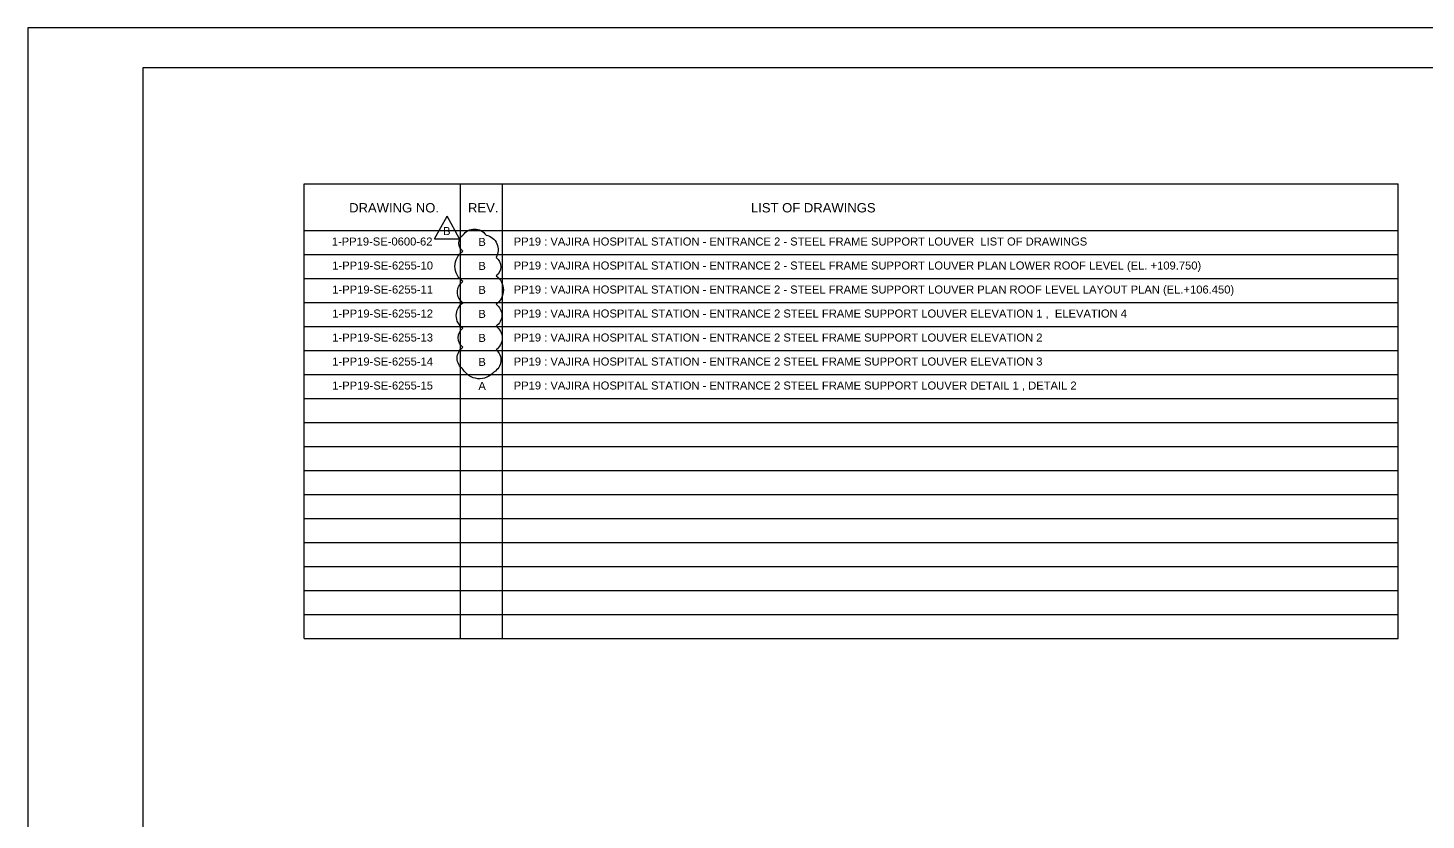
# Paper-space layout '1-PP19-SE-6200-62' of a CAD drawing. Header units: millimetres. Extents: x 2461 to 3302, y -5 to 589.
# Drawn here: x 2461 to 2985, y 292 to 589 of the extents above; entities that cross this region are included whole.
import ezdxf
from ezdxf.enums import TextEntityAlignment as Align

# ---------------------------------------------------------------- set-up
doc = ezdxf.new("R2010")
doc.units = ezdxf.units.MM
doc.layers.get('Defpoints').update_dxf_attribs({"color": 250})
for name, color, linetype in [('CVA-E2-P-OR00-TBKA1D$0$CVA-E2-P-OR00-TBKA1$0$CVT010-FRAME-LINE_10', 10, 'Continuous'), ('CVA040-3', 3, 'Continuous'), ('CVA040-5', 5, 'Continuous')]:
    doc.layers.add(name, color=color, linetype=linetype)
doc.layers.add('Z-230_A_LEVEL', color=3, linetype='Continuous', lineweight=9)
doc.styles.add('Arial', font='arial.ttf')
doc.styles.add('Arial_2', font='arial.ttf', dxfattribs={"height": 3})

# ---------------------------------------------------------------- blocks, each defined once
blk = doc.blocks.new('CVA-C1-P-OR00-TBKA1-WD')
at = {"layer": 'CVA-E2-P-OR00-TBKA1D$0$CVA-E2-P-OR00-TBKA1$0$CVT010-FRAME-LINE_10', "color": 7}
blk.add_lwpolyline([(43, 15), (818, 15), (818, 579), (43, 579)], close=True, dxfattribs=at)
at = {"layer": 'Defpoints'}
blk.add_lwpolyline([(0, 594), (0, 0), (841, 0), (841, 594)], close=True, dxfattribs=at)

psp = doc.layouts.new('1-PP19-SE-6200-62')

# ---------------------------------------------------------------- linework, layer by layer
at = {"color": 3}
for p, q in [((2974.34, 359.97), (2974.34, 530.49)), ((2613.15, 509.91), (2617.86, 518.37)), ((2622.57, 509.91), (2617.86, 518.37)), ((2613.15, 509.91), (2622.57, 509.91)), ((2622.83, 512.97), (2622.83, 359.97)), ((2638.58, 512.97), (2638.58, 359.97))]:
    psp.add_line(p, q, dxfattribs=at)
psp.add_lwpolyline([(2623.83, 511.27, -0.520567), (2632.47, 511.27, -0.520567), (2636.23, 502.82, -0.520567), (2636.23, 495.97, -0.520567), (2636.23, 485.33, -0.520567), (2636.23, 477.07, -0.520567), (2636.23, 468.26, -0.520567), (2635.47, 459.94, -0.520567), (2623.83, 460.96, -0.520567), (2623.83, 469.25, -0.520567), (2623.83, 476.31, -0.520567), (2623.83, 485.89, -0.520567), (2623.83, 493.8, -0.520567), (2623.83, 505.27, -0.520567)], format="xyb", close=True, dxfattribs=at)
at = {"layer": 'CVA040-5', "color": 3}
for p, q in [((2564.33, 530.49), (2974.34, 530.49)), ((2564.33, 359.97), (2564.33, 530.49)), ((2622.83, 530.49), (2622.83, 512.97)), ((2638.58, 530.49), (2638.58, 512.97)), ((2564.33, 512.97), (2974.34, 512.97)), ((2564.33, 359.97), (2974.34, 359.97))]:
    psp.add_line(p, q, dxfattribs=at)
at = {"layer": 'CVA040-5', "color": 1}
for p, q in [((2564.33, 503.97), (2974.34, 503.97)), ((2564.33, 494.97), (2974.34, 494.97)), ((2564.33, 485.97), (2974.34, 485.97)), ((2564.33, 476.97), (2974.34, 476.97)), ((2564.33, 467.97), (2974.34, 467.97)), ((2564.33, 458.97), (2974.34, 458.97)), ((2564.33, 449.97), (2974.34, 449.97)), ((2564.33, 440.97), (2974.34, 440.97)), ((2564.33, 431.97), (2974.34, 431.97)), ((2564.33, 422.97), (2974.34, 422.97)), ((2564.33, 422.97), (2974.34, 422.97)), ((2564.33, 413.97), (2974.34, 413.97)), ((2564.33, 413.97), (2974.34, 413.97)), ((2564.33, 404.97), (2974.34, 404.97)), ((2564.33, 404.97), (2974.34, 404.97)), ((2564.33, 395.97), (2974.34, 395.97)), ((2564.33, 395.97), (2974.34, 395.97)), ((2564.33, 386.97), (2974.34, 386.97)), ((2564.33, 386.97), (2974.34, 386.97)), ((2564.33, 377.97), (2974.34, 377.97)), ((2564.33, 377.97), (2974.34, 377.97)), ((2564.33, 368.97), (2974.34, 368.97)), ((2564.33, 368.97), (2974.34, 368.97))]:
    psp.add_line(p, q, dxfattribs=at)

# ---------------------------------------------------------------- block references
at = {"color": 6}
psp.add_blockref('CVA-C1-P-OR00-TBKA1-WD', (2460.8, -5.08), dxfattribs=at)

# ---------------------------------------------------------------- texts
at = {"layer": 'CVA040-3', "color": 3, "style": 'Arial'}
for s, p in [('1-PP19-SE-0600-62', (2574.67, 507.35)), ('PP19 : VAJIRA HOSPITAL STATION - ENTRANCE 2 - STEEL FRAME SUPPORT LOUVER  LIST OF DRAWINGS', (2642.86, 507.35)), ('1-PP19-SE-6255-10', (2574.86, 498.35)), ('PP19 : VAJIRA HOSPITAL STATION - ENTRANCE 2 - STEEL FRAME SUPPORT LOUVER PLAN LOWER ROOF LEVEL (EL. +109.750)', (2642.86, 498.35)), ('1-PP19-SE-6255-11', (2574.86, 489.35)), ('PP19 : VAJIRA HOSPITAL STATION - ENTRANCE 2 - STEEL FRAME SUPPORT LOUVER PLAN ROOF LEVEL LAYOUT PLAN (EL.+106.450)', (2642.86, 489.35)), ('1-PP19-SE-6255-12', (2574.86, 480.35)), ('PP19 : VAJIRA HOSPITAL STATION - ENTRANCE 2 STEEL FRAME SUPPORT LOUVER ELEVATION 1 ,  ELEVATION 4', (2642.86, 480.35)), ('1-PP19-SE-6255-13', (2574.86, 471.35)), ('PP19 : VAJIRA HOSPITAL STATION - ENTRANCE 2 STEEL FRAME SUPPORT LOUVER ELEVATION 2', (2642.86, 471.35)), ('1-PP19-SE-6255-14', (2574.86, 462.35)), ('PP19 : VAJIRA HOSPITAL STATION - ENTRANCE 2 STEEL FRAME SUPPORT LOUVER ELEVATION 3', (2642.86, 462.35)), ('1-PP19-SE-6255-15', (2574.86, 453.35)), ('PP19 : VAJIRA HOSPITAL STATION - ENTRANCE 2 STEEL FRAME SUPPORT LOUVER DETAIL 1 , DETAIL 2', (2642.86, 453.35))]:
    psp.add_text(s, height=3, dxfattribs=at).set_placement(p)
for s, p in [('B', (2631.01, 508.7)), ('B', (2631.01, 499.7)), ('B', (2631.01, 490.7)), ('B', (2631.01, 481.7)), ('B', (2631.01, 472.7)), ('B', (2631.01, 463.7)), ('A', (2631.01, 454.7))]:
    psp.add_text(s, height=3, dxfattribs=at).set_placement(p, align=Align.MIDDLE_CENTER)
at = {"layer": 'CVA040-5', "color": 4, "style": 'Arial'}
for s, p in [('DRAWING NO.', (2598.01, 521.5)), ('REV.', (2631.41, 521.5)), ('LIST OF DRAWINGS', (2755.13, 521.5))]:
    psp.add_text(s, height=3.5, dxfattribs=at).set_placement(p, align=Align.MIDDLE_CENTER)
at = {"layer": 'Z-230_A_LEVEL', "style": 'Arial_2'}
psp.add_text('B', height=3, rotation=360, dxfattribs=at).set_placement((2616.37, 511.26))

doc.saveas('drawing.dxf')
